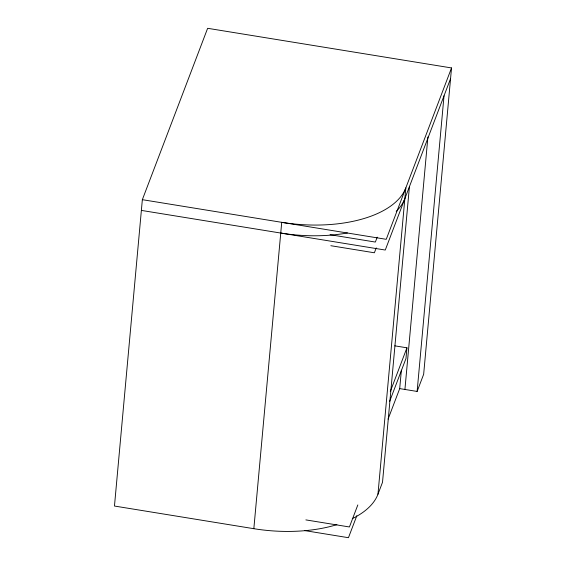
<?xml version="1.0" encoding="UTF-8"?>
<svg xmlns="http://www.w3.org/2000/svg" width="566" height="566" viewBox="0 0 566 566"><rect width="100%" height="100%" fill="white"/><g stroke="black" fill="none" stroke-linecap="round" stroke-linejoin="round"><path stroke-width="0.85" d="M388.064 419.158L399.702 388.609L417.121 391.439L423.651 374.303L451.534 67.941L207.637 28.3L142.349 199.678L114.466 506.039L253.837 528.694A106.67 53.501 5.2 0 0 336.883 524.654M253.837 528.694L281.719 222.332A106.67 53.501 5.2 0 0 405.829 187.905L377.947 494.267A106.67 53.501 5.2 0 1 352.314 518.626M409.423 186.631L382.517 482.267L377.947 494.267M399.702 388.609L401.372 370.228M394.757 345.833L406.947 347.814L405.971 358.54L389.613 401.478M404.923 389.458L427.91 136.93M417.121 391.439L444.027 95.803M377.225 237.161L375.357 242.064L330.063 234.699M376.248 247.887L374.381 252.783L330.827 245.708M451.534 67.941L386.245 239.319L142.349 199.678M450.557 78.66L385.269 250.045L141.373 210.403M390.278 391.58L406.947 347.814M357.825 504.943L349.427 526.974L305.873 519.899M356.849 515.668L348.451 537.7L304.897 530.618M404.853 198.631A106.67 53.501 5.2 0 1 396.221 211.359M347.425 232.951A106.67 53.501 5.2 0 1 280.743 233.05"/></g></svg>
